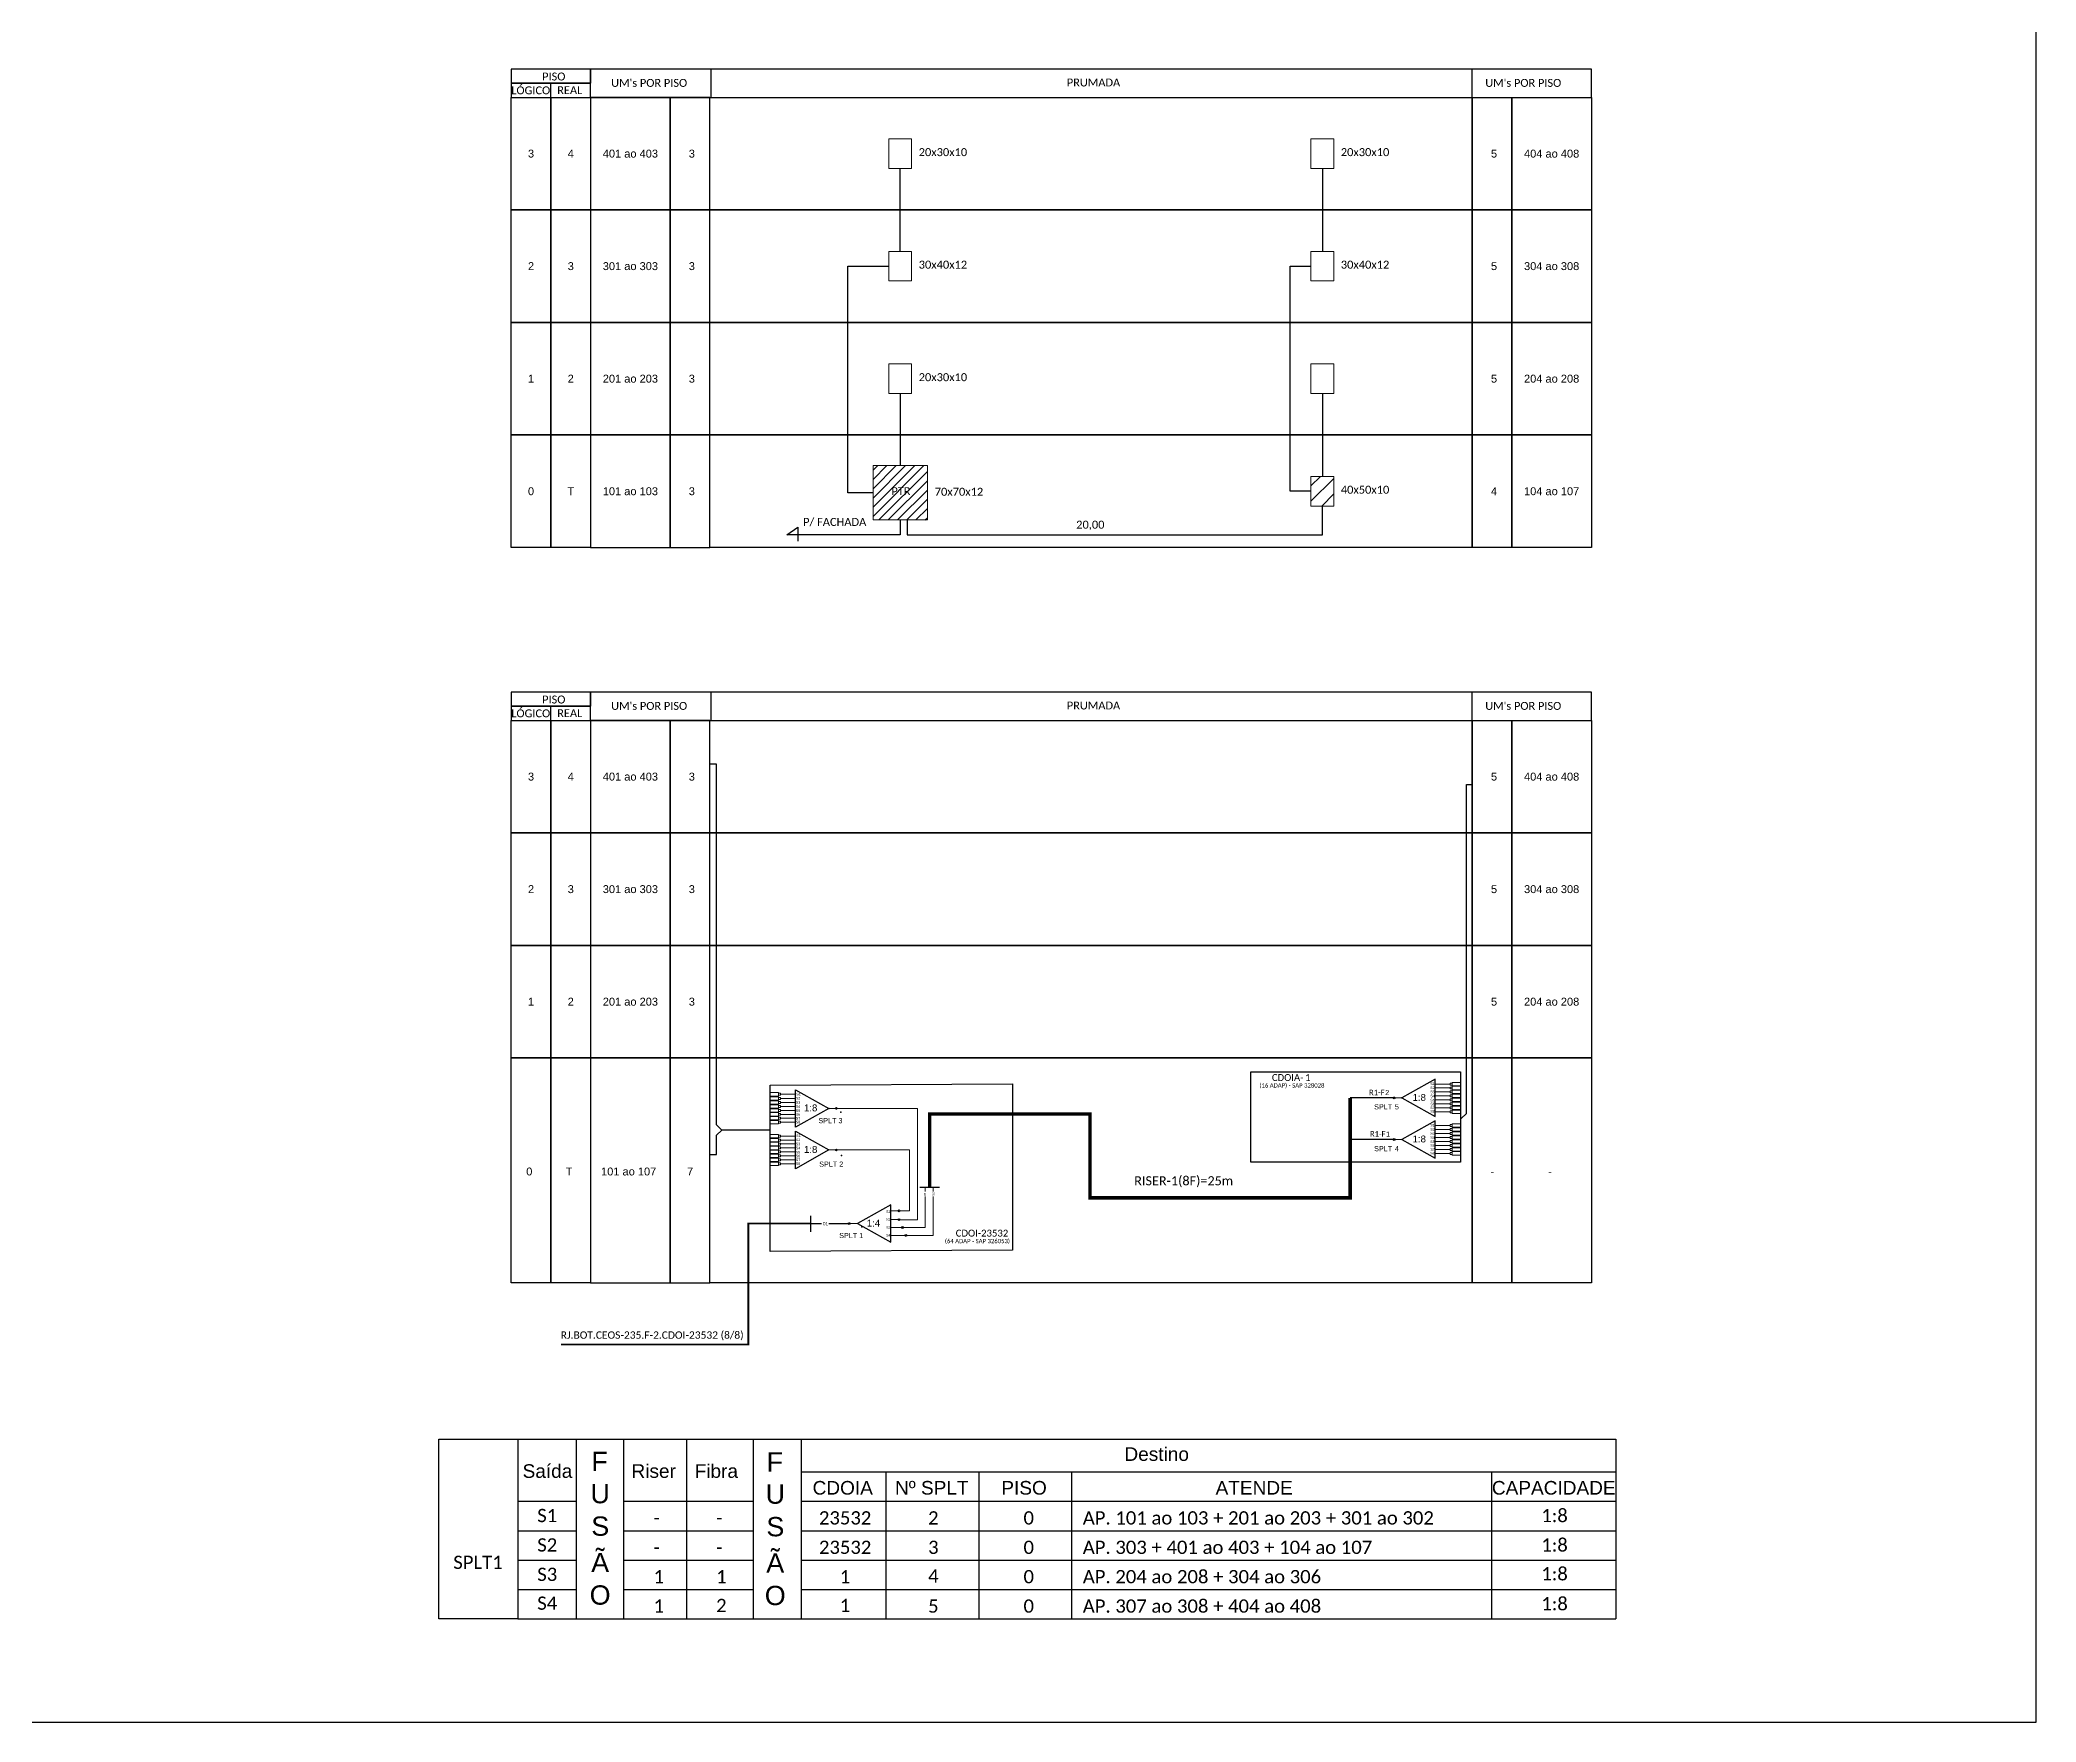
# Model space of a CAD drawing. Extents: x -89 to 749, y 705 to 1299.
# Drawn here: x 342.5 to 749.2, y 705 to 1047.7 of the extents above; entities that cross this region are included whole.
import ezdxf
from ezdxf.enums import TextEntityAlignment as Align

# ---------------------------------------------------------------- set-up
doc = ezdxf.new("R2010")
doc.units = 0
doc.styles.add('ARIAL', font='arial.ttf')
doc.styles.add('WMF-Calibri0', font='calibri.ttf')

# ---------------------------------------------------------------- blocks, each defined once
blk = doc.blocks.new('SPLITTER_')
blk.add_point((0, 0))
at = {"style": 'ARIAL', "flags": 4}
blk.add_attdef('SPLT', (0, -3.26), '', height=1.5, dxfattribs=at)
blk = doc.blocks.new('SPLT_1-8_SC-APC')
at = {"color": 1}
blk.add_lwpolyline([(-7.37, -2.1), (-17.04, -7.55), (-7.37, -13), (-7.37, -2.1)], dxfattribs=at)
at = {"color": 3, "lineweight": 0}
for points in [[(-2.99, -3.51), (-7.37, -3.51)], [(-7.37, -4.66), (-2.99, -4.66)], [(-2.41, -3.02), (-2.41, -4)], [(-2.41, -3.02), (0, -3.02)], [(-2.41, -4), (0, -4)], [(-2.41, -4.17), (-2.41, -5.16)], [(-2.41, -4.17), (0, -4.17)], [(-2.41, -5.16), (0, -5.16)], [(-2.41, -5.32), (-2.41, -6.31)], [(-2.41, -5.32), (0, -5.32)], [(-7.37, -5.82), (-2.99, -5.82)], [(-7.37, -6.97), (-2.99, -6.97)], [(-7.37, -8.12), (-2.99, -8.12)], [(-7.37, -9.28), (-2.99, -9.28)], [(-7.37, -10.43), (-2.99, -10.43)], [(-7.37, -11.58), (-2.99, -11.58)], [(-2.41, -6.31), (0, -6.31)], [(-2.41, -6.48), (-2.41, -7.46)], [(-2.41, -6.48), (0, -6.48)], [(-2.41, -7.46), (0, -7.46)], [(-2.41, -7.63), (-2.41, -8.62)], [(-2.41, -7.63), (0, -7.63)], [(-2.41, -8.62), (0, -8.62)], [(-2.41, -8.78), (-2.41, -9.77)], [(-2.41, -8.78), (0, -8.78)], [(-2.41, -9.77), (0, -9.77)], [(-2.41, -9.94), (-2.41, -10.92)], [(-2.41, -9.94), (0, -9.94)], [(-2.41, -10.92), (0, -10.92)], [(-2.41, -11.09), (-2.41, -12.08)], [(-2.41, -11.09), (0, -11.09)], [(-2.41, -12.08), (0, -12.08)]]:
    blk.add_lwpolyline(points, dxfattribs=at)
for points in [[(-2.99, -3.22), (-2.41, -3.22), (-2.41, -3.8), (-2.99, -3.8)], [(-2.99, -4.38), (-2.41, -4.38), (-2.41, -4.95), (-2.99, -4.95)], [(-2.99, -5.53), (-2.41, -5.53), (-2.41, -6.1), (-2.99, -6.1)], [(-2.99, -6.68), (-2.41, -6.68), (-2.41, -7.26), (-2.99, -7.26)], [(-2.99, -7.84), (-2.41, -7.84), (-2.41, -8.41), (-2.99, -8.41)], [(-2.99, -8.99), (-2.41, -8.99), (-2.41, -9.56), (-2.99, -9.56)], [(-2.99, -10.14), (-2.41, -10.14), (-2.41, -10.72), (-2.99, -10.72)], [(-2.99, -11.3), (-2.41, -11.3), (-2.41, -11.87), (-2.99, -11.87)]]:
    blk.add_lwpolyline(points, close=True, dxfattribs=at)
at = {"color": 1, "lineweight": 0}
blk.add_lwpolyline([(-17.04, -7.55), (-19.26, -7.55)], dxfattribs=at)
at = {"color": 1, "style": 'ARIAL'}
for s, height, p in [('S1', 0.75, (-8.74, -3.78)), ('S2', 0.75, (-8.74, -4.97)), ('S3', 0.75, (-8.74, -6.18)), ('1:8', 2, (-13.91, -8.4)), ('S4', 0.75, (-8.74, -7.36)), ('S5', 0.75, (-8.74, -8.57)), ('S6', 0.75, (-8.74, -9.69)), ('S7', 0.75, (-8.74, -10.78)), ('S8', 0.75, (-8.74, -11.9))]:
    blk.add_text(s, height=height, dxfattribs=at).set_placement(p)

msp = doc.modelspace()

# ---------------------------------------------------------------- hatches: boundary and pattern name
h = msp.add_hatch()
h.set_pattern_fill('ANSI31', color=1, scale=0.42)
h.set_pattern_definition([(45, (44.616, 2830.8195), (-0.9429269, 0.9429269), [])])
h.paths.add_polyline_path([(523.32, 960.94), (512.26, 960.94), (512.26, 949.88), (523.32, 949.88)])
h.paths.add_polyline_path([(515.57, 954.52), (520.33, 954.52), (520.33, 956.95), (515.57, 956.95)], flags=24)
h = msp.add_hatch()
h.set_pattern_fill('ANSI31', color=1, scale=0.7, style=0)
h.set_pattern_definition([(45, (-173.367, 304.5395), (-1.571545, 1.571545), [])])
h.paths.add_polyline_path([(606.13, 958.75), (601.49, 958.75), (601.49, 952.72), (606.13, 952.72)])
h.paths.add_polyline_path([(607.22, 954.8), (617.86, 954.8), (617.86, 957.27), (607.22, 957.27)], flags=9)
h = msp.add_hatch(color=3)
h.dxf.hatch_style = 1
edge = h.paths.add_edge_path()
edge.add_arc((504.77, 830.02), 0.179, 0, 360)
h = msp.add_hatch(color=3)
h.dxf.hatch_style = 1
edge = h.paths.add_edge_path()
edge.add_arc((618.44, 832.16), 0.179, 0, 360)
h = msp.add_hatch(color=3)
h.dxf.hatch_style = 1
edge = h.paths.add_edge_path()
edge.add_arc((504.77, 821.55), 0.179, 0, 360)
h = msp.add_hatch(color=3)
h.dxf.hatch_style = 1
edge = h.paths.add_edge_path()
edge.add_arc((618.44, 823.69), 0.179, 0, 360)
h = msp.add_hatch(color=3)
h.dxf.hatch_style = 1
edge = h.paths.add_edge_path()
edge.add_arc((507.37, 806.55), 0.179, 0, 360)
h = msp.add_hatch(color=3)
h.dxf.hatch_style = 1
edge = h.paths.add_edge_path()
edge.add_arc((517.54, 809.15), 0.179, 0, 360)
h = msp.add_hatch(color=3)
h.dxf.hatch_style = 1
edge = h.paths.add_edge_path()
edge.add_arc((517.54, 807.38), 0.179, 0, 360)
h = msp.add_hatch(color=3)
h.dxf.hatch_style = 1
edge = h.paths.add_edge_path()
edge.add_arc((518.23, 805.76), 0.179, 0, 360)
h = msp.add_hatch(color=3)
h.dxf.hatch_style = 1
edge = h.paths.add_edge_path()
edge.add_arc((518.93, 804.14), 0.179, 0, 360)

# ---------------------------------------------------------------- linework, layer by layer
at = {"color": 7}
for p, q in [((423.75, 762.63), (663.62, 762.63)), ((423.75, 726.04), (423.75, 762.63)), ((439.84, 762.63), (439.84, 726.04)), ((451.73, 762.63), (451.73, 726.04)), ((461.49, 726.04), (461.49, 762.63)), ((474.24, 762.63), (474.24, 726.04)), ((487.84, 762.63), (487.84, 726.04)), ((497.62, 762.63), (497.62, 726.04)), ((663.62, 762.63), (663.62, 726.04)), ((497.62, 755.97), (663.62, 755.97)), ((514.82, 755.97), (514.82, 726.04)), ((533.79, 755.97), (533.79, 726.04)), ((552.71, 755.97), (552.71, 726.04)), ((638.29, 755.97), (638.29, 726.04)), ((439.84, 749.99), (451.73, 749.99)), ((461.49, 749.99), (487.84, 749.99)), ((497.62, 749.99), (663.62, 749.99)), ((439.84, 744), (451.73, 744)), ((461.49, 744), (487.84, 744)), ((497.62, 744), (663.62, 744)), ((439.84, 738.01), (451.73, 738.01)), ((461.49, 738.01), (487.84, 738.01)), ((497.62, 738.01), (663.62, 738.01)), ((439.84, 732.03), (451.73, 732.03)), ((461.49, 732.03), (487.84, 732.03)), ((497.62, 732.03), (663.62, 732.03)), ((439.84, 726.04), (451.73, 726.04)), ((461.49, 726.04), (487.84, 726.04)), ((497.62, 726.04), (663.62, 726.04))]:
    msp.add_line(p, q, dxfattribs=at)
for points in [[(-89.32, 705.02), (749.25, 705.02), (749.25, 1299.02), (-89.32, 1299.02), (-89.32, 705.02)], [(454.7, 1035.96), (658.63, 1035.96), (658.63, 1041.71), (454.7, 1041.71), (454.7, 1041.71), (454.7, 1038.84)], [(479.24, 1035.96), (479.24, 1041.71)], [(634.32, 1035.96), (634.32, 1041.71)], [(446.6, 1035.96), (446.6, 1038.84)], [(446.6, 909.06), (446.6, 911.94)], [(454.7, 909.06), (658.63, 909.06), (658.63, 914.82), (454.7, 914.82), (454.7, 914.82), (454.7, 911.94)], [(479.24, 909.06), (479.24, 914.82)], [(634.32, 909.06), (634.32, 914.82)]]:
    msp.add_lwpolyline(points)
for points in [[(438.5, 1038.84), (454.7, 1038.84), (454.7, 1041.71), (438.5, 1041.71)], [(438.5, 1035.96), (454.7, 1035.96), (454.7, 1038.84), (438.5, 1038.84)], [(438.5, 1035.96), (446.6, 1035.96), (446.6, 1013.04), (438.5, 1013.04)], [(446.6, 1035.96), (454.7, 1035.96), (454.7, 1013.04), (446.6, 1013.04)], [(470.91, 1035.96), (454.7, 1035.96), (454.7, 1013.04), (470.91, 1013.04)], [(479.01, 1035.96), (470.91, 1035.96), (470.91, 1013.04), (479.01, 1013.04)], [(479.01, 1035.96), (634.33, 1035.96), (634.33, 1013.04), (479.01, 1013.04)], [(634.33, 1035.96), (642.43, 1035.96), (642.43, 1013.04), (634.33, 1013.04)], [(642.43, 1035.96), (658.63, 1035.96), (658.63, 1013.04), (642.43, 1013.04)], [(438.5, 1013.04), (446.6, 1013.04), (446.6, 990.12), (438.5, 990.12)], [(446.6, 1013.04), (454.7, 1013.04), (454.7, 990.12), (446.6, 990.12)], [(470.91, 1013.04), (454.7, 1013.04), (454.7, 990.12), (470.91, 990.12)], [(479.01, 1013.04), (470.91, 1013.04), (470.91, 990.12), (479.01, 990.12)], [(479.01, 1013.04), (634.33, 1013.04), (634.33, 990.12), (479.01, 990.12)], [(634.33, 1013.04), (642.43, 1013.04), (642.43, 990.12), (634.33, 990.12)], [(642.43, 1013.04), (658.63, 1013.04), (658.63, 990.12), (642.43, 990.12)], [(438.5, 990.12), (446.6, 990.12), (446.6, 967.19), (438.5, 967.19)], [(446.6, 990.12), (454.7, 990.12), (454.7, 967.19), (446.6, 967.19)], [(470.91, 990.12), (454.7, 990.12), (454.7, 967.19), (470.91, 967.19)], [(479.01, 990.12), (470.91, 990.12), (470.91, 967.19), (479.01, 967.19)], [(479.01, 990.12), (634.33, 990.12), (634.33, 967.19), (479.01, 967.19)], [(634.33, 990.12), (642.43, 990.12), (642.43, 967.19), (634.33, 967.19)], [(642.43, 990.12), (658.63, 990.12), (658.63, 967.19), (642.43, 967.19)], [(438.5, 967.19), (446.6, 967.19), (446.6, 944.27), (438.5, 944.27)], [(446.6, 967.19), (454.7, 967.19), (454.7, 944.27), (446.6, 944.27)], [(470.91, 967.19), (454.7, 967.19), (454.7, 944.27), (470.91, 944.27)], [(479.01, 967.19), (470.91, 967.19), (470.91, 944.27), (479.01, 944.27)], [(479.01, 967.19), (634.33, 967.19), (634.33, 944.27), (479.01, 944.27)], [(634.33, 967.19), (642.43, 967.19), (642.43, 944.27), (634.33, 944.27)], [(642.43, 967.19), (658.63, 967.19), (658.63, 944.27), (642.43, 944.27)], [(438.5, 911.94), (454.7, 911.94), (454.7, 914.82), (438.5, 914.82)], [(438.5, 909.06), (454.7, 909.06), (454.7, 911.94), (438.5, 911.94)], [(438.5, 909.06), (446.6, 909.06), (446.6, 886.14), (438.5, 886.14)], [(446.6, 909.06), (454.7, 909.06), (454.7, 886.14), (446.6, 886.14)], [(470.91, 909.06), (454.7, 909.06), (454.7, 886.14), (470.91, 886.14)], [(479.01, 909.06), (470.91, 909.06), (470.91, 886.14), (479.01, 886.14)], [(479.01, 909.06), (634.33, 909.06), (634.33, 886.14), (479.01, 886.14)], [(634.33, 909.06), (642.43, 909.06), (642.43, 886.14), (634.33, 886.14)], [(642.43, 909.06), (658.63, 909.06), (658.63, 886.14), (642.43, 886.14)], [(438.5, 886.14), (446.6, 886.14), (446.6, 863.22), (438.5, 863.22)], [(446.6, 886.14), (454.7, 886.14), (454.7, 863.22), (446.6, 863.22)], [(470.91, 886.14), (454.7, 886.14), (454.7, 863.22), (470.91, 863.22)], [(479.01, 886.14), (470.91, 886.14), (470.91, 863.22), (479.01, 863.22)], [(479.01, 886.14), (634.33, 886.14), (634.33, 863.22), (479.01, 863.22)], [(634.33, 886.14), (642.43, 886.14), (642.43, 863.22), (634.33, 863.22)], [(642.43, 886.14), (658.63, 886.14), (658.63, 863.22), (642.43, 863.22)], [(438.5, 863.22), (446.6, 863.22), (446.6, 840.3), (438.5, 840.3)], [(446.6, 863.22), (454.7, 863.22), (454.7, 840.3), (446.6, 840.3)], [(470.91, 863.22), (454.7, 863.22), (454.7, 840.3), (470.91, 840.3)], [(479.01, 863.22), (470.91, 863.22), (470.91, 840.3), (479.01, 840.3)], [(479.01, 863.22), (634.33, 863.22), (634.33, 840.3), (479.01, 840.3)], [(634.33, 863.22), (642.43, 863.22), (642.43, 840.3), (634.33, 840.3)], [(642.43, 863.22), (658.63, 863.22), (658.63, 840.3), (642.43, 840.3)], [(438.5, 840.3), (446.6, 840.3), (446.6, 794.46), (438.5, 794.46)], [(446.6, 840.3), (454.7, 840.3), (454.7, 794.46), (446.6, 794.46)], [(470.91, 840.3), (454.7, 840.3), (454.7, 794.46), (470.91, 794.46)], [(479.01, 840.3), (470.91, 840.3), (470.91, 794.46), (479.01, 794.46)], [(479.01, 840.3), (634.33, 840.3), (634.33, 794.46), (479.01, 794.46)], [(634.33, 840.3), (642.43, 840.3), (642.43, 794.46), (634.33, 794.46)], [(642.43, 840.3), (658.63, 840.3), (658.63, 794.46), (642.43, 794.46)]]:
    msp.add_lwpolyline(points, close=True)
at = {"color": 0, "lineweight": 0}
for points in [[(515.47, 1027.51), (520.11, 1027.51), (520.11, 1021.48), (515.47, 1021.48)], [(601.49, 1027.51), (606.13, 1027.51), (606.13, 1021.48), (601.49, 1021.48)], [(515.47, 1004.59), (520.11, 1004.59), (520.11, 998.56), (515.47, 998.56)], [(601.49, 1004.59), (606.13, 1004.59), (606.13, 998.56), (601.49, 998.56)], [(515.47, 981.67), (520.11, 981.67), (520.11, 975.64), (515.47, 975.64)], [(601.49, 981.67), (606.13, 981.67), (606.13, 975.64), (601.49, 975.64)]]:
    msp.add_lwpolyline(points, close=True, dxfattribs=at)
at = {"color": 3}
for points in [[(517.79, 1004.59), (517.79, 1021.48)], [(603.81, 1021.48), (603.81, 1004.59)], [(512.26, 955.41), (507.13, 955.41), (507.13, 1001.58), (515.47, 1001.58)], [(601.49, 955.73), (597.24, 955.73), (597.24, 1001.58), (601.49, 1001.58)], [(517.79, 975.64), (517.79, 960.94)], [(603.81, 975.64), (603.81, 958.75)], [(519.21, 949.88), (519.21, 946.83), (603.84, 946.83), (603.84, 952.72)], [(479.01, 820.6), (480.32, 820.6), (480.32, 824.56), (481.42, 825.61), (480.32, 826.67), (480.33, 900.17), (479.01, 900.17)], [(632.08, 827.95), (633.18, 829), (633.17, 896), (634.33, 896)], [(491.29, 825.61), (481.42, 825.61)], [(499.56, 806.55), (501.77, 806.55)], [(503.22, 806.55), (507.37, 806.55)]]:
    msp.add_lwpolyline(points, dxfattribs=at)
at = {"color": 1, "lineweight": 0}
for points in [[(512.26, 960.94), (523.32, 960.94), (523.32, 949.88), (512.26, 949.88)], [(601.49, 958.75), (606.13, 958.75), (606.13, 952.72), (601.49, 952.72)]]:
    msp.add_lwpolyline(points, close=True, dxfattribs=at)
at = {"color": 1}
for points in [[(517.79, 949.88), (517.79, 946.83), (494.66, 946.83), (496.94, 948.43), (496.94, 945.53)], [(631.93, 820.71), (631.93, 820.71), (631.93, 819.05), (589.25, 819.05), (589.25, 837.44), (594.74, 837.44)], [(496.45, 833.83), (503.22, 830.02), (496.45, 826.21), (496.45, 833.83)], [(496.45, 825.37), (503.22, 821.55), (496.45, 817.74), (496.45, 825.37)], [(515.87, 810.37), (509.1, 806.56), (515.87, 802.74), (515.87, 810.37)], [(499.56, 804.87), (499.56, 808.17)]]:
    msp.add_lwpolyline(points, dxfattribs=at)
for points in [[(491.29, 834.75), (540.65, 835.02), (540.65, 801.13), (491.29, 800.85)], [(589.25, 837.44), (631.93, 837.44), (631.93, 819.05), (589.25, 819.05)]]:
    msp.add_lwpolyline(points, close=True, dxfattribs=at)
at = {"color": 3, "lineweight": 0}
for points in [[(492.98, 833.23), (491.29, 833.23)], [(492.98, 832.54), (491.29, 832.54)], [(492.98, 832.38), (491.29, 832.38)], [(492.98, 831.69), (491.29, 831.69)], [(492.98, 831.58), (491.29, 831.58)], [(492.98, 830.89), (491.29, 830.89)], [(492.98, 830.77), (491.29, 830.77)], [(492.98, 830.08), (491.29, 830.08)], [(492.98, 829.96), (491.29, 829.96)], [(492.98, 833.23), (492.98, 832.54)], [(492.98, 832.38), (492.98, 831.69)], [(492.98, 831.58), (492.98, 830.89)], [(492.98, 830.77), (492.98, 830.08)], [(492.98, 829.96), (492.98, 829.27)], [(496.45, 832.89), (493.39, 832.89)], [(496.45, 832.04), (493.39, 832.04)], [(496.45, 831.23), (493.39, 831.23)], [(496.45, 830.42), (493.39, 830.42)], [(492.98, 829.27), (491.29, 829.27)], [(492.98, 829.16), (491.29, 829.16)], [(492.98, 828.46), (491.29, 828.46)], [(492.98, 828.35), (491.29, 828.35)], [(492.98, 827.66), (491.29, 827.66)], [(492.98, 827.54), (491.29, 827.54)], [(492.98, 826.85), (491.29, 826.85)], [(492.98, 829.16), (492.98, 828.46)], [(492.98, 828.35), (492.98, 827.66)], [(492.98, 827.54), (492.98, 826.85)], [(496.45, 829.62), (493.39, 829.62)], [(496.45, 828.81), (493.39, 828.81)], [(496.45, 828), (493.39, 828)], [(496.45, 827.2), (493.39, 827.2)], [(492.98, 824.72), (491.29, 824.72)], [(492.98, 824.03), (491.29, 824.03)], [(492.98, 823.92), (491.29, 823.92)], [(492.98, 823.23), (491.29, 823.23)], [(492.98, 823.11), (491.29, 823.11)], [(492.98, 822.42), (491.29, 822.42)], [(492.98, 822.3), (491.29, 822.3)], [(492.98, 824.72), (492.98, 824.03)], [(492.98, 823.92), (492.98, 823.23)], [(492.98, 823.11), (492.98, 822.42)], [(492.98, 822.3), (492.98, 821.61)], [(493.39, 824.38), (496.45, 824.38)], [(496.45, 823.57), (493.39, 823.57)], [(496.45, 822.77), (493.39, 822.77)], [(496.45, 821.96), (493.39, 821.96)], [(492.98, 821.61), (491.29, 821.61)], [(492.98, 821.5), (491.29, 821.5)], [(492.98, 820.81), (491.29, 820.81)], [(492.98, 820.69), (491.29, 820.69)], [(492.98, 820), (491.29, 820)], [(492.98, 819.88), (491.29, 819.88)], [(492.98, 819.19), (491.29, 819.19)], [(492.98, 819.08), (491.29, 819.08)], [(492.98, 818.38), (491.29, 818.38)], [(492.98, 821.5), (492.98, 820.81)], [(492.98, 820.69), (492.98, 820)], [(492.98, 819.88), (492.98, 819.19)], [(492.98, 819.08), (492.98, 818.38)], [(496.45, 821.15), (493.39, 821.15)], [(496.45, 820.34), (493.39, 820.34)], [(496.45, 819.54), (493.39, 819.54)], [(496.45, 818.73), (493.39, 818.73)]]:
    msp.add_lwpolyline(points, dxfattribs=at)
for points in [[(493.39, 833.09), (492.98, 833.09), (492.98, 832.69), (493.39, 832.69)], [(493.39, 832.24), (492.98, 832.24), (492.98, 831.84), (493.39, 831.84)], [(493.39, 831.43), (492.98, 831.43), (492.98, 831.03), (493.39, 831.03)], [(493.39, 830.62), (492.98, 830.62), (492.98, 830.22), (493.39, 830.22)], [(493.39, 829.82), (492.98, 829.82), (492.98, 829.42), (493.39, 829.42)], [(493.39, 829.01), (492.98, 829.01), (492.98, 828.61), (493.39, 828.61)], [(493.39, 828.2), (492.98, 828.2), (492.98, 827.8), (493.39, 827.8)], [(493.39, 827.4), (492.98, 827.4), (492.98, 827), (493.39, 827)], [(493.39, 824.58), (492.98, 824.58), (492.98, 824.18), (493.39, 824.18)], [(493.39, 823.77), (492.98, 823.77), (492.98, 823.37), (493.39, 823.37)], [(493.39, 822.97), (492.98, 822.97), (492.98, 822.56), (493.39, 822.56)], [(493.39, 822.16), (492.98, 822.16), (492.98, 821.76), (493.39, 821.76)], [(493.39, 821.35), (492.98, 821.35), (492.98, 820.95), (493.39, 820.95)], [(493.39, 820.54), (492.98, 820.54), (492.98, 820.14), (493.39, 820.14)], [(493.39, 819.74), (492.98, 819.74), (492.98, 819.34), (493.39, 819.34)], [(493.39, 818.93), (492.98, 818.93), (492.98, 818.53), (493.39, 818.53)]]:
    msp.add_lwpolyline(points, close=True, dxfattribs=at)
at = {"color": 1, "lineweight": 0}
for points in [[(503.22, 830.02), (504.77, 830.02)], [(503.22, 821.55), (504.77, 821.55)], [(509.1, 806.56), (507.55, 806.56)]]:
    msp.add_lwpolyline(points, dxfattribs=at)
at = {"color": 5, "lineweight": 0}
for points in [[(517.71, 807.35), (521.28, 807.35), (521.28, 830.02), (504.77, 830.02)], [(504.77, 821.55), (519.66, 821.55), (519.66, 809.15)], [(522.9, 814), (522.9, 813.07)], [(524.52, 814), (524.52, 813.09)], [(519.1, 804.14), (524.52, 804.14), (524.52, 812.1)], [(522.9, 812.08), (522.9, 805.73)], [(517.54, 809.15), (519.66, 809.15)], [(518.4, 805.73), (522.9, 805.73)]]:
    msp.add_lwpolyline(points, dxfattribs=at)
at = {"color": 5, "const_width": 0.7}
msp.add_lwpolyline([(523.78, 814), (523.78, 828.9), (556.46, 828.9), (556.46, 811.81), (609.47, 811.81), (609.47, 832.16)], dxfattribs=at)
at = {"color": 5}
for points in [[(618.44, 832.16), (609.47, 832.16)], [(618.44, 823.69), (609.47, 823.69)], [(521.78, 814), (525.78, 814)]]:
    msp.add_lwpolyline(points, dxfattribs=at)
at = {"color": 1, "const_width": 0.35}
msp.add_lwpolyline([(448.67, 781.91), (486.83, 781.91), (486.83, 806.55), (499.56, 806.55)], dxfattribs=at)
at = {"color": 7, "lineweight": 0}
for points in [[(515.87, 809.15), (517.54, 809.15)], [(515.87, 807.38), (517.54, 807.38)], [(515.87, 805.76), (518.23, 805.76)], [(515.87, 804.14), (518.93, 804.14)]]:
    msp.add_lwpolyline(points, dxfattribs=at)
at = {"color": 7}
for points in [[(439.84, 726.04), (423.75, 726.04)], [(451.73, 726.04), (497.62, 726.04)]]:
    msp.add_lwpolyline(points, dxfattribs=at)
at = {"color": 3}
for centre in [(504.77, 830.02), (618.44, 832.16), (504.77, 821.55), (618.44, 823.69), (507.37, 806.55), (517.54, 809.15), (517.54, 807.38), (518.23, 805.76), (518.93, 804.14)]:
    msp.add_circle(centre, 0.179, dxfattribs=at)
for p in [(503.22, 830.02), (620, 832.16)]:
    msp.add_point(p)

# ---------------------------------------------------------------- block references
at = {"color": 3, "xscale": 0.7, "yscale": 0.7, "zscale": 0.7}
for p in [(631.93, 837.44), (631.93, 828.97)]:
    msp.add_blockref('SPLT_1-8_SC-APC', p, dxfattribs=at)
ref = msp.add_blockref('SPLITTER_', (505.69, 829.28), dxfattribs=dict(xscale=-0.7, yscale=0.7, zscale=0.7))
ref.add_attrib('SPLT', 'SPLT 3', (501.12, 827), dxfattribs={"height": 1.05, "style": 'ARIAL'})
ref = msp.add_blockref('SPLITTER_', (505.85, 820.42), dxfattribs=dict(xscale=-0.7, yscale=0.7, zscale=0.7))
ref.add_attrib('SPLT', 'SPLT 2', (501.28, 818.14), dxfattribs={"height": 1.05, "style": 'ARIAL'})
ref = msp.add_blockref('SPLITTER_', (509.93, 805.88), dxfattribs=dict(xscale=-0.7, yscale=0.7, zscale=0.7))
ref.add_attrib('SPLT', 'SPLT 1', (505.36, 803.6), dxfattribs={"height": 1.05, "style": 'ARIAL'})

# ---------------------------------------------------------------- texts
at = {"style": 'WMF-Calibri0'}
for s, height, p in [('  LÓGICO', 1.61, (437.39, 1036.58)), ('     PISO', 1.61, (441.98, 1039.4)), ('    REAL', 1.61, (445.63, 1036.62)), ("UM's POR PISO", 1.61, (458.88, 1038.1)), ('PRUMADA', 1.61, (551.74, 1038.18)), ("UM's POR PISO", 1.61, (637, 1038.1)), ('20x30x10', 1.622, (521.55, 1023.99)), ('20x30x10', 1.622, (607.57, 1023.99)), ('30x40x12', 1.622, (521.55, 1001.07)), ('30x40x12', 1.622, (607.57, 1001.07)), ('20x30x10', 1.622, (521.55, 978.15)), ('PTR', 1.622, (515.98, 954.93)), ('70x70x12', 1.622, (524.82, 954.81)), ('P/ FACHADA', 1.622, (497.99, 948.67)), ('20,00', 1.622, (553.65, 948.11)), ('  LÓGICO', 1.61, (437.39, 909.68)), ('     PISO', 1.61, (441.98, 912.5)), ('    REAL', 1.61, (445.63, 909.72)), ("UM's POR PISO", 1.61, (458.88, 911.2)), ('PRUMADA', 1.61, (551.74, 911.28)), ("UM's POR PISO", 1.61, (637, 911.2))]:
    msp.add_text(s, height=height, dxfattribs=at).set_placement(p)
at = {"style": 'ARIAL'}
for s, height, p in [('3', 1.61, (442.55, 1024.5)), ('4', 1.61, (450.65, 1024.5)), ('401 ao 403', 1.61, (462.8, 1024.5)), ('3', 1.61, (475.32, 1024.5)), ('5', 1.61, (638.79, 1024.5)), ('404 ao 408', 1.61, (650.53, 1024.5)), ('2', 1.61, (442.55, 1001.58)), ('3', 1.61, (450.65, 1001.58)), ('301 ao 303', 1.61, (462.8, 1001.58)), ('3', 1.61, (475.32, 1001.58)), ('5', 1.61, (638.79, 1001.58)), ('304 ao 308', 1.61, (650.53, 1001.58)), ('1', 1.61, (442.55, 978.66)), ('2', 1.61, (450.65, 978.66)), ('201 ao 203', 1.61, (462.8, 978.66)), ('3', 1.61, (475.32, 978.66)), ('5', 1.61, (638.79, 978.66)), ('204 ao 208', 1.61, (650.53, 978.66)), ('0', 1.61, (442.55, 955.73)), ('T', 1.61, (450.65, 955.73)), ('101 ao 103', 1.61, (462.8, 955.73)), ('3', 1.61, (475.32, 955.73)), ('4', 1.61, (638.79, 955.73)), ('104 ao 107', 1.61, (650.53, 955.73)), ('3', 1.61, (442.55, 897.6)), ('4', 1.61, (450.65, 897.6)), ('401 ao 403', 1.61, (462.8, 897.6)), ('3', 1.61, (475.32, 897.6)), ('5', 1.61, (638.79, 897.6)), ('404 ao 408', 1.61, (650.53, 897.6)), ('2', 1.61, (442.55, 874.68)), ('3', 1.61, (450.65, 874.68)), ('301 ao 303', 1.61, (462.8, 874.68)), ('3', 1.61, (475.32, 874.68)), ('5', 1.61, (638.79, 874.68)), ('304 ao 308', 1.61, (650.53, 874.68)), ('1', 1.61, (442.55, 851.76)), ('2', 1.61, (450.65, 851.76)), ('201 ao 203', 1.61, (462.8, 851.76)), ('3', 1.61, (475.32, 851.76)), ('5', 1.61, (638.79, 851.76)), ('204 ao 208', 1.61, (650.53, 851.76)), ('0', 1.61, (442.2, 817.17)), ('T', 1.61, (450.3, 817.17)), ('101 ao 107', 1.61, (462.45, 817.17)), ('7', 1.61, (474.97, 817.17)), ('-', 1.61, (638.44, 817.17)), ('-', 1.61, (650.18, 817.17)), ('01', 0.7, (502.56, 806.55))]:
    msp.add_text(s, height=height, dxfattribs=at).set_placement(p, align=Align.MIDDLE_CENTER)
at = {"color": 1}
for s, height, style, p in [('40x50x10', 1.622, 'WMF-Calibri0', (607.57, 955.23)), ('CDOIA-', 1.4, 'WMF-Calibri0', (593.52, 835.61)), ('1', 1.4, 'WMF-Calibri0', (600.29, 835.61)), ('S5', 0.525, 'ARIAL', (496.51, 829.31)), ('S2', 0.525, 'ARIAL', (496.52, 831.83)), ('S3', 0.525, 'ARIAL', (496.51, 830.98)), ('S4', 0.525, 'ARIAL', (496.51, 830.15)), ('S1', 0.525, 'ARIAL', (496.61, 832.66)), ('1:8', 1.4, 'ARIAL', (498.18, 829.42)), ('S8', 0.525, 'ARIAL', (496.51, 826.97)), ('S6', 0.525, 'ARIAL', (496.51, 828.52)), ('S7', 0.525, 'ARIAL', (496.51, 827.75)), ('S2', 0.525, 'ARIAL', (496.52, 823.36)), ('S3', 0.525, 'ARIAL', (496.51, 822.51)), ('S4', 0.525, 'ARIAL', (496.51, 821.69)), ('S1', 0.525, 'ARIAL', (496.61, 824.19)), ('1:8', 1.4, 'ARIAL', (498.18, 820.96)), ('S5', 0.525, 'ARIAL', (496.51, 820.84)), ('S8', 0.525, 'ARIAL', (496.51, 818.51)), ('S6', 0.525, 'ARIAL', (496.51, 820.06)), ('S7', 0.525, 'ARIAL', (496.51, 819.29)), ('1:4', 1.4, 'ARIAL', (510.98, 805.96)), ('S1', 0.525, 'ARIAL', (514.91, 808.71)), ('S2', 0.525, 'ARIAL', (514.91, 807.13)), ('S3', 0.525, 'ARIAL', (514.91, 805.48)), ('S4', 0.525, 'ARIAL', (514.91, 803.9)), ('CDOI-23532', 1.4, 'WMF-Calibri0', (529.1, 803.91))]:
    msp.add_text(s, height=height, dxfattribs=dict(at, style=style)).set_placement(p)
at = {"color": 1, "style": 'WMF-Calibri0'}
for s, p in [('(16 ADAP) - SAP 328028', (597.61, 834.26)), ('(64 ADAP - SAP 326053)', (533.51, 802.56))]:
    msp.add_text(s, height=0.875, dxfattribs=at).set_placement(p, align=Align.CENTER)
at = {"color": 5, "style": 'WMF-Calibri0'}
for s, height, p in [('R1-F', 1.12, (613.33, 832.71)), ('R1-F', 1.12, (613.51, 824.28)), ('RISER-1(8F)=25m', 1.852, (565.47, 814.35))]:
    msp.add_text(s, height=height, dxfattribs=at).set_placement(p)
at = {"color": 7, "style": 'ARIAL'}
for s, p in [('SPLT', (616.19, 829.82)), ('5', (618.99, 829.82)), ('SPLT', (616.19, 821.29)), ('4', (618.99, 821.29))]:
    msp.add_text(s, height=1.05, dxfattribs=at).set_placement(p, align=Align.CENTER)
at = {"color": 5, "style": 'ARIAL'}
for s, p in [('2', (617.02, 832.72)), ('1', (617.21, 824.25))]:
    msp.add_text(s, height=1.05, dxfattribs=at).set_placement(p, align=Align.CENTER)
at = {"style": 'ARIAL'}
for s, p in [('01', (522.84, 812.55)), ('02', (524.53, 812.6))]:
    msp.add_text(s, height=0.432, rotation=90, dxfattribs=at).set_placement(p, align=Align.MIDDLE_CENTER)
at = {"color": 1, "style": 'WMF-Calibri0'}
msp.add_text('RJ.BOT.CEOS-235.F-2.CDOI-23532 (8/8)', height=1.5, dxfattribs=at).set_placement((467.24, 783.85, 2.61), align=Align.MIDDLE_CENTER)
at = {"color": 7, "style": 'ARIAL'}
for s, p in [('Destino', (570.05, 759.61)), ('Saída', (445.9, 756.15)), ('Riser', (467.55, 756.15)), ('Fibra', (480.31, 756.15)), ('CDOIA', (506.07, 752.74)), ('Nº SPLT', (524.22, 752.74)), ('PISO', (543.02, 752.74)), ('ATENDE', (589.92, 752.74)), ('CAPACIDADE', (650.96, 752.74))]:
    msp.add_text(s, height=2.776, dxfattribs=at).set_placement(p, align=Align.MIDDLE_CENTER)
at = {"color": 7, "linetype": 'Continuous', "style": 'ARIAL'}
for s, p in [('F', (454.86, 756.15)), ('F', (490.55, 756.04)), ('U', (454.66, 749.59)), ('U', (490.35, 749.49)), ('S', (454.83, 742.97)), ('S', (490.51, 742.86)), ('Ã', (454.81, 735.56)), ('Ã', (490.49, 735.46)), ('O', (454.5, 728.94)), ('O', (490.18, 728.84))]:
    msp.add_text(s, height=3.93, dxfattribs=at).set_placement(p)
at = {"color": 7, "style": 'WMF-Calibri0'}
for s, height, p in [('-', 2.7, (467.52, 745.26)), ('-', 2.7, (480.28, 745.26)), ('23532', 2.704, (501.22, 745.26)), ('2', 2.7, (523.47, 745.26)), ('0', 2.7, (542.91, 745.26)), ('AP. 101 ao 103 + 201 ao 203 + 301 ao 302', 2.7044, (554.99, 745.26)), ('-', 2.7, (467.52, 739.27)), ('-', 2.7, (480.28, 739.27)), ('23532', 2.704, (501.22, 739.27)), ('3', 2.7, (523.47, 739.27)), ('0', 2.7, (542.91, 739.27)), ('AP. 303 + 401 ao 403 + 104 ao 107', 2.7044, (554.99, 739.27)), ('1', 2.7, (467.52, 733.29)), ('1', 2.7, (480.28, 733.29)), ('1', 2.7, (505.47, 733.29)), ('4', 2.7, (523.47, 733.41)), ('0', 2.7, (542.91, 733.29)), ('AP. 204 ao 208 + 304 ao 306', 2.7044, (554.99, 733.29)), ('1', 2.7, (467.52, 727.3)), ('2', 2.7, (480.28, 727.42)), ('1', 2.7, (505.47, 727.42)), ('5', 2.7, (523.47, 727.3)), ('0', 2.7, (542.91, 727.3)), ('AP. 307 ao 308 + 404 ao 408', 2.7044, (554.99, 727.3))]:
    msp.add_text(s, height=height, dxfattribs=at).set_placement(p)
at = {"color": 7, "lineweight": 0, "style": 'WMF-Calibri0', "flags": 8}
for tag, p, s in [('S1', (443.82, 745.74), 'S1'), ('1:8', (648.42, 745.74), '1:8'), ('S2', (443.82, 739.75), 'S2'), ('1:8', (648.42, 739.75), '1:8'), ('SPLT1', (426.71, 736.21), 'XX'), ('S3', (443.82, 733.76), 'S3'), ('1:8', (648.42, 733.88), '1:8'), ('S4', (443.82, 727.89), 'S4'), ('1:8', (648.42, 727.78), '1:8')]:
    msp.add_attdef(tag, p, s, height=2.704, dxfattribs=at)

doc.saveas('drawing.dxf')
